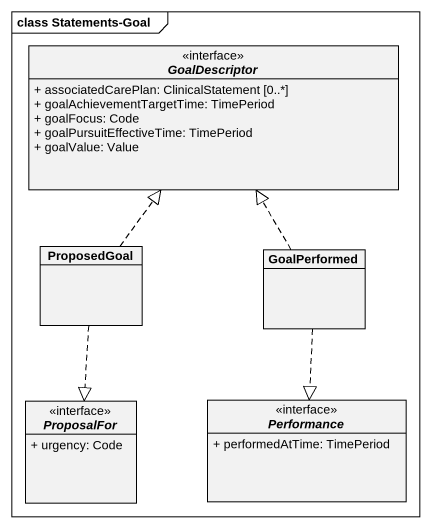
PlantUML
@startuml
mainframe class Statements-Goal
hide circle
hide empty members
skinparam classAttributeIconSize 0
interface GoalDescriptor {
  + associatedCarePlan: ClinicalStatement [0..*]
  + goalAchievementTargetTime: TimePeriod
  + goalFocus: Code
  + goalPursuitEffectiveTime: TimePeriod
  + goalValue: Value
}
class ProposedGoal
class GoalPerformed
interface ProposalFor {
  + urgency: Code
}
interface Performance {
  + performedAtTime: TimePeriod
}
ProposedGoal .up.|> GoalDescriptor
ProposedGoal ..|> ProposalFor
GoalPerformed .up.|> GoalDescriptor
GoalPerformed ..|> Performance
@enduml
